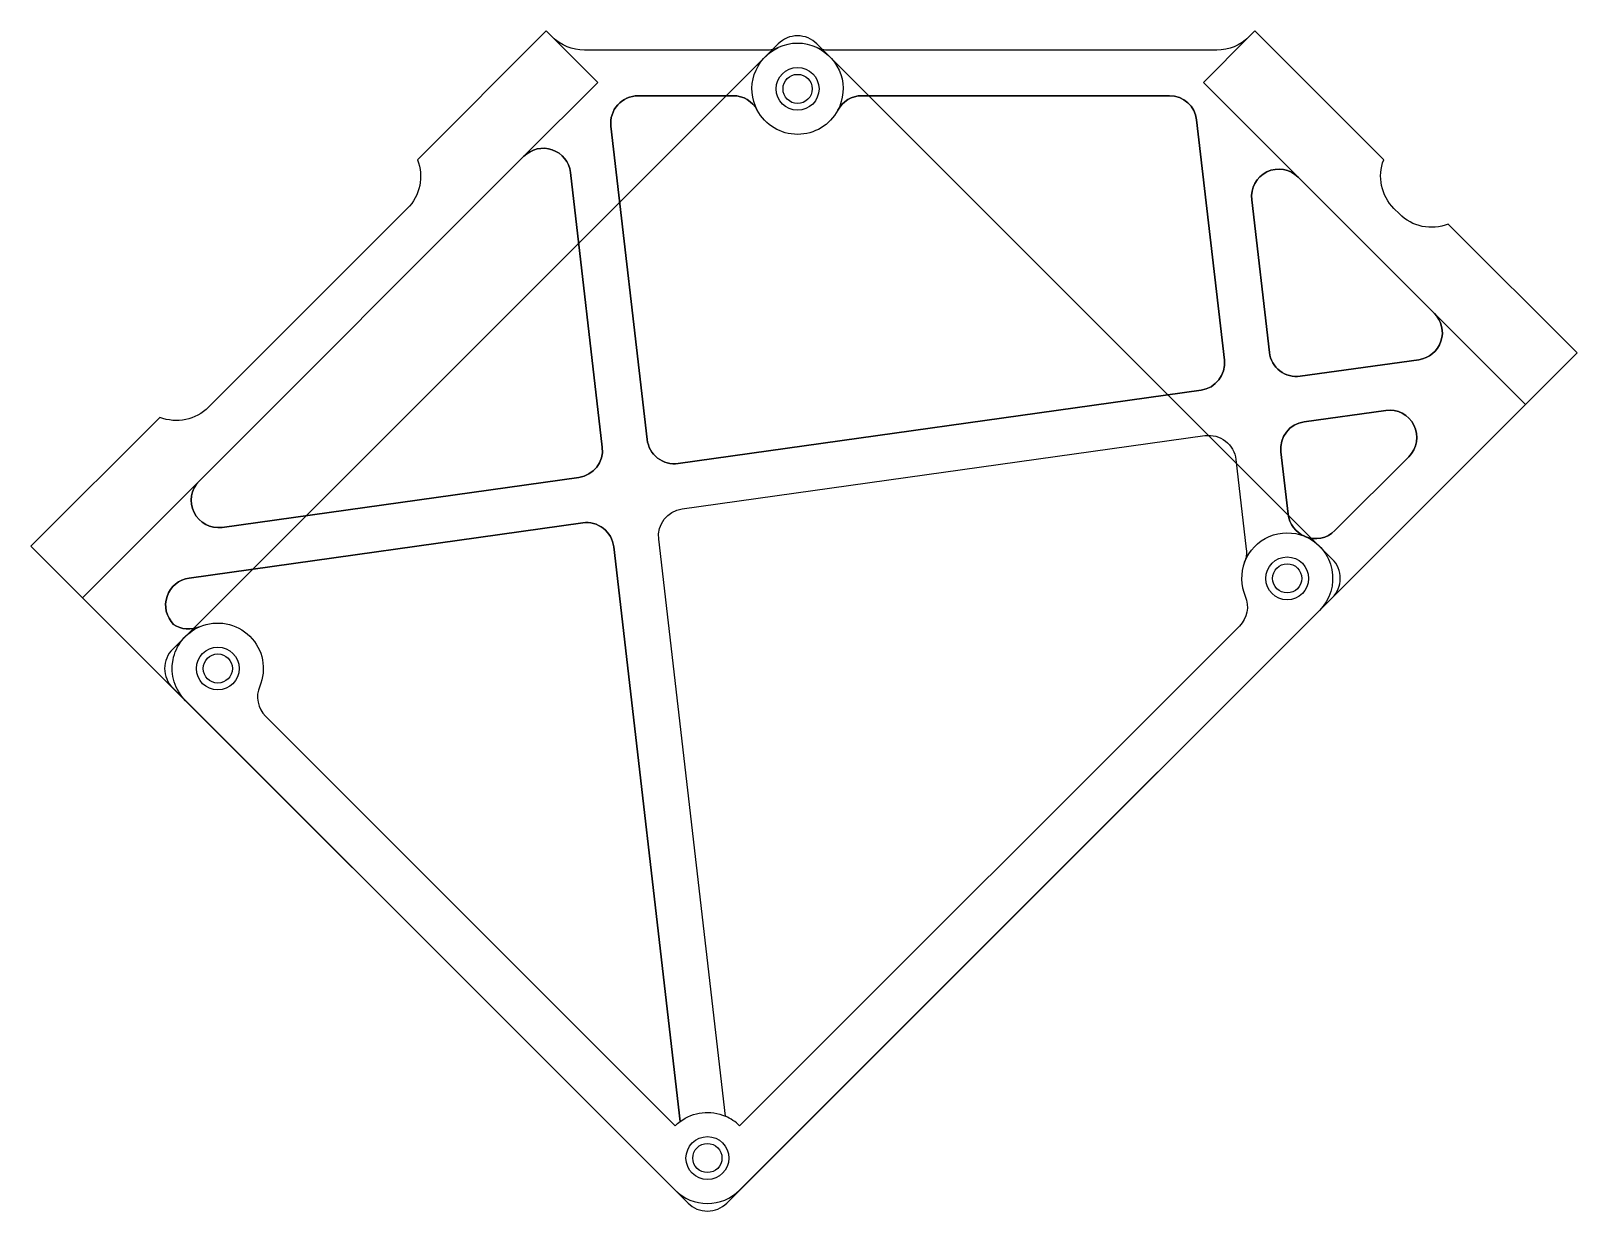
# Model space of a CAD drawing. Header units: millimetres. Extents: x -95 to 74, y 86 to 216.
import ezdxf

# ---------------------------------------------------------------- set-up
doc = ezdxf.new("R2010")
doc.units = ezdxf.units.MM
doc.layers.get('0').update_dxf_attribs({"linetype": 'CONTINUOUS'})

msp = doc.modelspace()

# ---------------------------------------------------------------- linework, layer by layer
for points in [[(-24.75, 88.39, 0.414214), (-17.68, 88.39), (74.25, 180.31), (60.1, 194.45, -0.298217), (54.74, 195.57), (54.15, 196.16, -0.298217), (53.03, 201.53), (38.89, 215.67), (38.23, 215.01, -0.198912), (34.7, 213.55), (-7.92, 213.55, -0.110102), (-9.19, 213.83, 0.222906), (-13.44, 213.83, -0.110102), (-14.71, 213.55), (-34.7, 213.55, -0.198912), (-38.23, 215.01), (-38.89, 215.67), (-53.03, 201.53, -0.298217), (-54.15, 196.16), (-75.96, 174.36, -0.298217), (-81.32, 173.24), (-95.46, 159.1)], [(-4.25, 208.55), (29.51, 208.55, -0.380884), (32.49, 205.89), (35.54, 179.53, -0.407155), (32.97, 176.22), (-24.42, 168.17, -0.421307), (-27.82, 170.8), (-31.8, 205.2, -0.448348), (-28.81, 208.55), (-18.38, 208.55, -0.277264), (-15.73, 206.96, -0.429017), (-13.44, 213.83, -0.110102), (-14.71, 213.55), (-34.7, 213.55, -0.198912), (-38.23, 215.01), (-33.23, 210.01), (-41.34, 201.9, -0.627324), (-36.24, 200.13), (-32.75, 169.96, -0.407155), (-35.32, 166.64), (-74.46, 161.16, -0.719765), (-76.99, 166.25), (-89.8, 153.44), (-78.49, 142.13, -0.529314), (-76.94, 150.25, -0.254322), (-79.8, 150.51, -0.618939), (-78.09, 155.6), (-34.89, 161.66, -0.421307), (-31.49, 159.03), (-24.19, 95.94, -0.267949), (-19.23, 96.51), (-26.55, 159.87, -0.407155), (-23.99, 163.18), (33.4, 171.23, -0.421307), (36.8, 168.6), (37.94, 158.77, -0.120932), (37.76, 157.35, -0.422777), (44.35, 160.18, -0.271452), (42.53, 162.6), (41.74, 169.44, -0.407155), (44.3, 172.76), (53.24, 174.01, -0.719765), (55.78, 168.92), (47.67, 160.81, -0.305615), (44.38, 160.17, -0.531846), (45.96, 152.03), (68.59, 174.66), (58.58, 184.66, -0.618939), (56.88, 179.57), (43.87, 177.75, -0.421307), (40.47, 180.37), (38.53, 197.14, -0.710636), (43.64, 199.61), (33.23, 210.01), (38.23, 215.01, -0.198912), (34.7, 213.55), (-7.92, 213.55, -0.110102), (-9.19, 213.83, -0.429017), (-6.9, 206.96, -0.277264)], [(-79.9, 147.79, 0.414214), (-79.9, 143.54), (-23.33, 86.97, 0.414214), (-19.09, 86.97), (47.38, 153.44, 0.414214), (47.38, 157.68), (-9.19, 214.25, 0.414214), (-13.44, 214.25)], [(-18.38, 208.55), (-28.81, 208.55, 0.448348), (-31.8, 205.2), (-27.82, 170.8, 0.421307), (-24.42, 168.17), (32.97, 176.22, 0.407155), (35.54, 179.53), (32.49, 205.89, 0.380884), (29.51, 208.55), (-4.25, 208.55, 0.277264), (-6.9, 206.96, -0.600708), (-15.73, 206.96, 0.277264)], [(-76.99, 166.25, 0.719765), (-74.46, 161.16), (-35.32, 166.64, 0.407155), (-32.75, 169.96), (-36.24, 200.13, 0.627324), (-41.34, 201.9)], [(40.47, 180.37, 0.421307), (43.87, 177.75), (56.88, 179.57, 0.618939), (58.58, 184.66), (43.64, 199.61, 0.710636), (38.53, 197.14)], [(44.3, 172.76, 0.407155), (41.74, 169.44), (42.53, 162.6, 0.271452), (44.35, 160.18, -0.001396), (44.38, 160.17, 0.305615), (47.67, 160.81), (55.78, 168.92, 0.719765), (53.24, 174.01)], [(-17.68, 95.46, 0.09451), (-19.23, 96.51), (-26.55, 159.87, -0.407155), (-23.99, 163.18), (33.4, 171.23, -0.421307), (36.8, 168.6), (37.94, 158.77, -0.120932), (37.76, 157.35, 0.194205), (37.82, 153.61, -0.305615), (37.18, 150.32)], [(-31.49, 159.03, 0.421307), (-34.89, 161.66), (-78.09, 155.6, 0.618939), (-79.8, 150.51, 0.254322), (-76.94, 150.25, -0.677077), (-70.35, 143.71, 0.305615), (-69.71, 140.42), (-24.75, 95.46, -0.036686), (-24.19, 95.94)]]:
    msp.add_lwpolyline(points, format="xyb", close=True)
for centre, radius in [((-11.31, 209.3), 2.35), ((-11.31, 209.3), 1.6), ((42.43, 155.56), 2.35), ((42.43, 155.56), 1.6), ((-74.95, 145.66), 2.35), ((-74.95, 145.66), 1.6), ((-21.21, 91.92), 2.35), ((-21.21, 91.92), 1.6)]:
    msp.add_circle(centre, radius)

doc.saveas('drawing.dxf')
